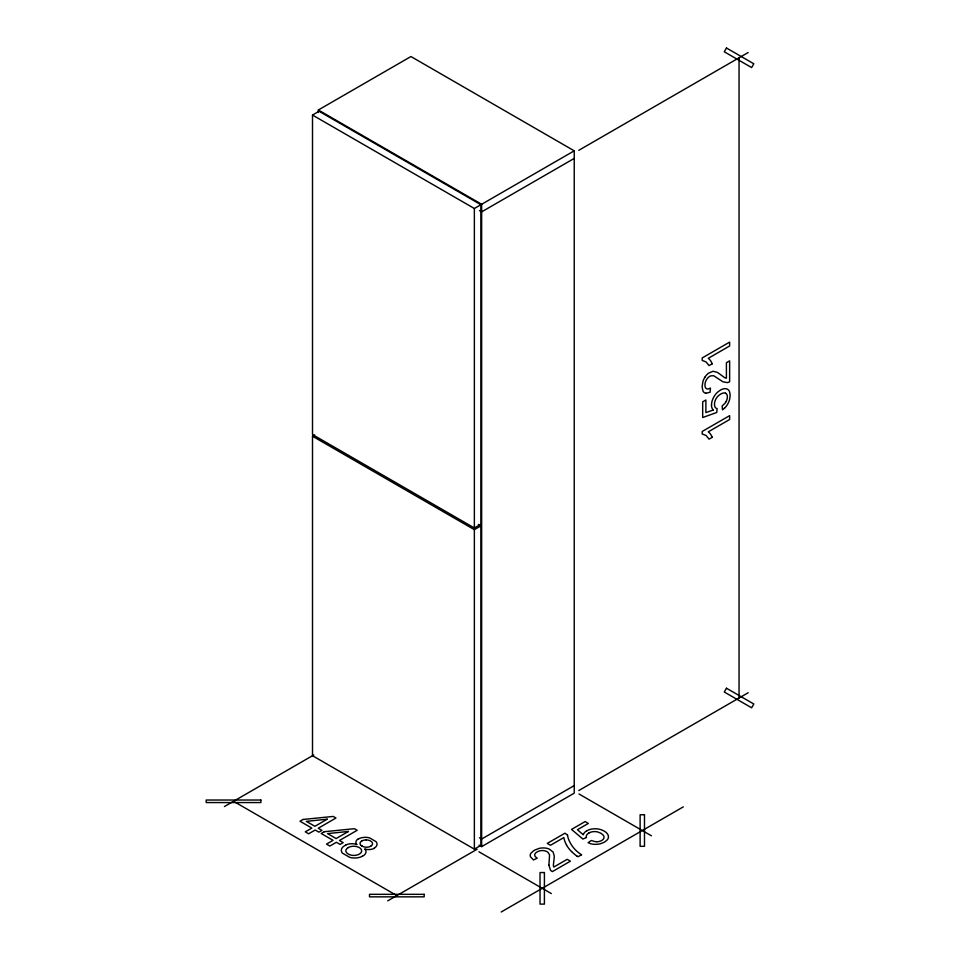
<?xml version="1.0" encoding="UTF-8"?>
<svg xmlns="http://www.w3.org/2000/svg" width="960" height="960" viewBox="0 0 960 960"><rect width="100%" height="100%" fill="white"/><g stroke="black" fill="none" stroke-linecap="round" stroke-linejoin="round"><path stroke-width="1.44" d="M711.516 405.072L711.672 402.996A11.376 6.576 -60 0 1 713.412 397.74A12.9 7.452 -60 0 1 714 396.672A11.676 6.744 -60 0 1 717.648 392.112L719.892 390.444A17.244 9.96 -60 0 1 721.284 389.664L721.728 389.46A13.932 8.04 -60 0 1 726.792 388.92L727.908 389.508A11.628 6.708 -60 0 1 729.636 391.956L730.092 394.68A17.652 10.188 -60 0 1 730.068 396.384L729.576 399.528A11.184 6.456 -60 0 1 724.5 408.228M705.24 376.728L704.388 378.12A10.464 6.036 -60 0 0 702.888 381.66L702.216 386.004A19.884 11.484 -60 0 0 702.228 387.648L702.996 391.02A10.296 5.94 -60 0 0 705.996 393.24M724.5 408.216L722.484 409.848L722.184 405.96L724.896 403.356A6.888 3.972 -60 0 0 726.048 401.628M361.74 841.056L361.98 840.912A5.856 3.384 0 0 1 366.192 839.94M318.336 112.524L318.336 110.004L410.928 56.544L574.236 150.828L574.236 793.164L481.644 846.624L479.052 845.124M312.504 115.056L319.068 111.264L480.912 204.708L480.912 524.196L474.36 527.976L312.504 434.532L312.504 115.056L474.36 208.5L480.912 204.708M318.336 110.004L481.644 204.288L574.236 150.828M578.796 150.312L748.164 52.524M574.236 158.412L481.644 211.872L479.46 210.6M478.332 524.376L480.912 525.876L480.912 845.352L474.36 849.144L312.504 755.7L312.504 436.224L314.688 434.952M712.308 363.732L709.056 365.604L706.092 361.944L702.204 360.444L702.204 357.948L729.636 342.108L729.636 345.984L708.264 358.32A29.448 17.004 -60 0 1 712.212 363.828M312.504 436.224L474.36 529.668L480.912 525.876M712.308 437.268L709.056 439.14L706.092 435.48L702.204 433.98L702.204 431.472L729.636 415.644L729.636 419.508L708.264 431.856A29.448 17.004 -60 0 1 712.212 437.352M224.412 806.556L313.776 754.968M574.236 785.592L481.644 839.04L479.46 837.78M387.732 900.84L477.084 849.252M578.796 790.536L748.164 692.748M581.496 854.772L578.052 856.764L577.26 856.272M501.204 912L683.304 806.868M586.74 830.832L588.612 829.932A11.376 6.576 0 0 1 594.036 828.804A12.9 7.452 0 0 1 595.248 828.78A11.676 6.744 0 0 1 601.02 829.668L603.6 830.772A17.244 9.96 0 0 1 604.968 831.588L605.364 831.864A13.932 8.04 0 0 1 608.364 835.992L608.412 837.252A11.628 6.708 0 0 1 607.152 839.964L605.028 841.716A17.652 10.188 0 0 1 603.54 842.556L600.576 843.696A11.184 6.456 0 0 1 590.496 843.66L588.084 842.712L591.3 840.504L594.912 841.56A6.888 3.972 0 0 0 596.988 841.692M362.316 856.272L360.924 856.908A10.86 6.264 0 0 1 356.172 857.94L355.584 857.976A12.492 7.212 0 0 1 354.396 857.988A11.544 6.66 0 0 1 349.728 857.364L342.432 853.152A11.532 6.66 0 0 1 341.376 850.8A12.384 7.152 0 0 1 341.388 849.768A11.052 6.384 0 0 1 343.284 846.648L344.412 845.832A14.208 8.208 0 0 1 345.528 845.208L345.864 845.04M586.476 837.468L582.912 839.04L571.524 829.416L585.12 821.568L588.324 823.428L577.416 829.716L583.284 834.804A12.852 7.416 0 0 1 586.68 830.808M713.232 410.04L705.888 412.584L705.888 399.996L702.684 401.844L702.684 417.528L716.724 412.488L717.132 408.612A8.28 4.788 -60 0 1 714.516 404.376A10.8 6.24 -60 0 1 714.504 403.644L714.648 402.528A7.608 4.392 -60 0 1 718.104 396.024L720.312 394.296A14.412 8.316 -60 0 1 721.404 393.696L723.084 393.06A8.664 5.004 -60 0 1 725.52 393.216M705.996 393.228L710.1 392.244L710.46 388.056L708.42 388.896A6.804 3.936 -60 0 1 705.168 386.892L705 385.716A10.74 6.204 -60 0 1 704.988 384.72L705.06 383.736A6.948 4.008 -60 0 1 706.332 379.956A6.636 3.828 -60 0 1 709.956 376.224A7.116 4.104 -60 0 1 710.928 375.852L713.22 375.732A16.08 9.288 -60 0 1 714.024 375.936L722.976 381.828L727.308 382.596A8.46 4.884 -60 0 0 729.636 381.708L729.636 360.852L726.408 362.712L726.408 378.18A15.552 8.976 -60 0 1 724.344 377.448L719.052 373.524A65.952 38.076 -60 0 0 717.048 372.252L713.016 371.268L708.612 373.128A9.972 5.76 -60 0 0 705.228 376.728M579 793.992L651.408 835.8M478.908 851.772L551.328 893.58M233.532 801.3L396.84 895.584M361.392 845.604L361.608 845.76A8.628 4.98 0 0 0 362.316 846.18M365.016 849.492L364.62 849.012A8.58 4.956 0 0 0 374.364 848.316M567.588 835.092L564.948 833.196L547.26 843.408L550.488 845.268L563.868 837.54A54.972 31.74 0 0 0 566.532 844.896M739.044 57.792L739.044 698.016M481.644 204.288L481.644 846.624M474.36 208.5L474.36 527.976M474.36 529.668L474.36 849.144M725.52 393.228A9.072 5.244 -60 0 1 725.94 393.48L726.132 393.624A7.488 4.32 -60 0 1 727.32 396.228A7.368 4.248 -60 0 1 726.084 401.64M713.256 410.004A12.852 7.416 -60 0 1 711.468 405.108M586.416 837.468A8.28 4.788 0 0 1 588.828 833.076M588.804 833.064A10.8 6.24 0 0 1 589.464 832.716L590.496 832.272A7.608 4.392 0 0 1 597.864 832.008L600.468 833.064A14.412 8.316 0 0 1 601.536 833.712L602.916 834.84A8.664 5.004 0 0 1 604.008 837.036A9.072 5.232 0 0 1 603.996 837.528L603.96 837.768A7.488 4.32 0 0 1 602.292 840.096A7.368 4.248 0 0 1 596.988 841.74M581.532 854.76A50.136 28.944 0 0 1 575.244 849.708A63.756 36.804 0 0 1 569.784 841.944A57.144 33 0 0 1 567.492 835.092M571.524 851.544A58.008 33.492 0 0 1 566.46 844.908M577.2 856.296A52.524 30.324 0 0 1 571.596 851.52M374.124 848.172A10.872 6.276 0 0 0 374.82 847.728A9.432 5.448 0 0 0 376.944 844.884L376.98 844.596A11.088 6.396 0 0 0 376.98 843.684A10.152 5.868 0 0 0 376.032 841.632L369.612 837.912A9.96 5.748 0 0 0 365.592 837.336A10.68 6.168 0 0 0 364.572 837.36A9.3 5.364 0 0 0 359.592 838.416L359.196 838.596A11.148 6.432 0 0 0 358.2 839.148M356.88 844.608A8.712 5.028 0 0 1 357.924 839.016M345.768 844.98A9.708 5.604 0 0 1 356.64 844.38M365.256 849.432A10.464 6.048 0 0 1 362.388 856.308M361.32 845.64A6.12 3.528 0 0 1 361.692 841.032M362.328 846.18A6.36 3.672 0 0 0 366.468 847.224A5.94 3.432 0 0 0 370.716 846.18M370.776 846.216A6.288 3.624 0 0 0 370.644 841.056A6.528 3.768 0 0 0 366.192 839.904M348.264 847.572A8.688 5.016 0 0 0 346.188 849.576A6.912 3.996 0 0 0 346.128 851.94A8.604 4.968 0 0 0 348.9 854.352L349.2 854.508A7.512 4.332 0 0 0 358.404 854.556L358.68 854.388A9.792 5.652 0 0 0 359.856 853.704L360.12 853.524A7.692 4.44 0 0 0 360.06 848.112L359.808 847.932A9.972 5.76 0 0 0 358.944 847.416L358.632 847.26A7.572 4.368 0 0 0 348.852 847.248A9.36 5.4 0 0 0 348.276 847.572M548.892 865.068L550.416 870.036A8.46 4.884 0 0 0 552.348 871.608L570.408 861.18L567.192 859.32L553.788 867.048A15.552 8.976 0 0 1 553.392 864.9L554.136 858.348A65.952 38.076 0 0 0 554.244 855.984L553.08 851.988L549.276 849.108A9.972 5.76 0 0 0 544.464 847.98L542.832 847.944A10.464 6.036 0 0 0 539.016 848.424L534.912 850.008A19.884 11.484 0 0 0 533.508 850.848L530.964 853.188A10.296 5.94 0 0 0 530.532 856.896L533.46 859.956L537.252 858.18L535.512 856.836A6.804 3.936 0 0 1 535.632 853.008L536.556 852.276A10.74 6.204 0 0 1 537.42 851.76L538.308 851.34A6.948 4.008 0 0 1 542.208 850.548A6.636 3.828 0 0 1 547.26 851.82A7.116 4.104 0 0 1 548.064 852.48L549.312 854.4A16.08 9.288 0 0 1 549.54 855.192L548.892 865.068M726.468 48L724.284 51.792L751.62 67.572L753.804 63.78L726.468 48M726.468 688.224L724.284 692.016L751.62 707.796L753.804 704.016L726.468 688.224M303.048 819.468L299.976 821.232L311.832 828.084L305.28 831.852L308.64 833.796L315.18 830.016L318.876 832.152L321.948 830.376L318.252 828.24L335.964 818.016L333.216 816.444L303.048 819.468M327.216 819.192L314.904 826.308L306.348 821.364L327.216 819.192M324.276 831.72L321.204 833.496L333.048 840.336L326.508 844.116L329.868 846.048L336.408 842.268L340.092 844.404L343.176 842.628L339.48 840.492L357.192 830.28L354.444 828.696L324.276 831.72M348.444 831.444L336.132 838.56L327.576 833.616L348.444 831.444M260.868 800.028L206.196 800.028L206.196 802.56L260.868 802.56L260.868 800.028M644.484 814.752L640.116 814.752L640.116 846.324L644.484 846.324L644.484 814.752M544.404 872.544L540.024 872.544L540.024 904.104L544.404 904.104L544.404 872.544M424.176 894.324L369.504 894.324L369.504 896.844L424.176 896.844L424.176 894.324"/></g></svg>
